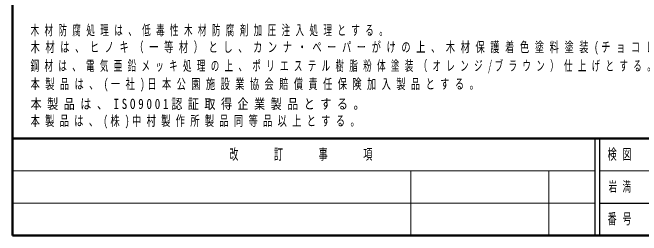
# Model space of a CAD drawing. Units: millimetres on the paper, scale 1:20. Extents: x -365 to 0, y 0 to 257.
# Drawn here: x -365 to -228.4, y 0 to 48.4 of the extents above; entities that cross this region are included whole.
import ezdxf

# ---------------------------------------------------------------- set-up
doc = ezdxf.new("R2010")
doc.units = ezdxf.units.MM
doc.layers.add('CLASS1', color=7, linetype='Continuous')
doc.layers.add('LY_4', color=7, linetype='Continuous')
doc.layers.add('LY_3', color=7, linetype='Continuous', lineweight=13)
doc.styles.add('ＭＳ ゴシック', font='')
doc.styles.get('ＭＳ ゴシック').set_extended_font_data('MS Gothic')

msp = doc.modelspace()

# ---------------------------------------------------------------- linework, layer by layer
at = {"layer": 'LY_3', "lineweight": 50}
for p, q in [((-365, 257), (-365, 0)), ((-365, 21), (0, 21)), ((-365, 0), (0, 0))]:
    msp.add_line(p, q, dxfattribs=at)
at = {"layer": 'LY_3', "color": 211, "lineweight": 25}
for p, q in [((-238.5, 21), (-238.5, 0)), ((-237.5, 21), (-237.5, 0)), ((-237.5, 7), (0, 7))]:
    msp.add_line(p, q, dxfattribs=at)
at = {"layer": 'LY_3'}
for p, q in [((-365, 14), (-238.5, 14)), ((-278.5, 14), (-278.5, 0)), ((-248.5, 14), (-248.5, 0)), ((-237.5, 14), (-182.5, 14)), ((-365, 7), (-238.5, 7))]:
    msp.add_line(p, q, dxfattribs=at)

# ---------------------------------------------------------------- texts
at = {"layer": 'CLASS1', "char_height": 2.199, "attachment_point": 7, "style": 'ＭＳ ゴシック'}
for s, insert in [('\\T1.64;\\W0.6;木材防腐処理は、低毒性木材防腐剤加圧注入処理とする。', (-361.087, 43.204)), ('\\T1.61;\\W0.65;木材は、ヒノキ（一等材）とし、カンナ・ペーパーがけの上、木材保護着色塗料塗装(チョコレート)仕上げとする。', (-361.087, 39.204)), ('\\T1.63;\\W0.6;鋼材は、電気亜鉛メッキ処理の上、ポリエステル樹脂粉体塗装（オレンジ/ブラウン）仕上げとする。', (-361.087, 35.204)), ('\\T1.59;\\W0.65;本製品は、(一社)日本公園施設業協会賠償責任保険加入製品とする。', (-361.087, 31.204)), ('\\T1.5;\\W0.8;本製品は、ISO9001認証取得企業製品とする。', (-361.087, 27.204)), ('\\T1.58;\\W0.65;本製品は、(株)中村製作所製品同等品以上とする。', (-361.087, 23.204))]:
    msp.add_mtext(s, dxfattribs=dict(at, insert=insert))
at = {"layer": 'LY_3', "color": 4, "char_height": 2.346, "attachment_point": 5, "style": 'ＭＳ ゴシック'}
for s, insert in [('\\T1.64;\\W0.6;改\u3000\u3000訂\u3000\u3000事\u3000\u3000項', (-301.75, 17.5)), ('\\T1.64;\\W0.6;検図', (-232.5, 17.5)), ('\\T1.64;\\W0.6;番号', (-232.5, 3.5))]:
    msp.add_mtext(s, dxfattribs=dict(at, insert=insert))
at = {"layer": 'LY_4', "insert": (-232.5, 10.5), "char_height": 2.199, "attachment_point": 5, "style": 'ＭＳ ゴシック'}
msp.add_mtext('\\T1.64;\\W0.6;岩満', dxfattribs=at)

doc.saveas('drawing.dxf')
